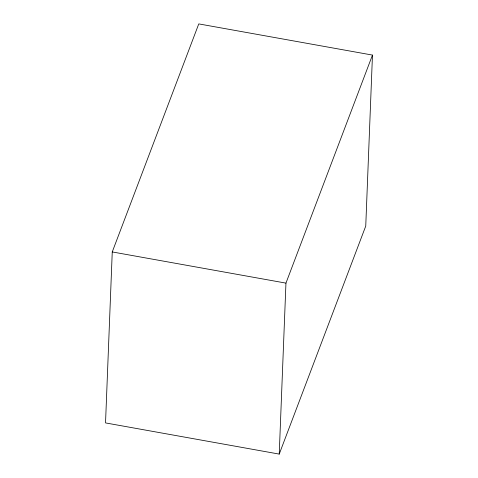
<?xml version="1.0" encoding="UTF-8"?>
<svg xmlns="http://www.w3.org/2000/svg" width="478" height="478" viewBox="0 0 478 478"><rect width="100%" height="100%" fill="white"/><g stroke="black" fill="none" stroke-linecap="round" stroke-linejoin="round"><path stroke-width="0.72" d="M112.252 251.936L105.53 422.916L279.23 454.1L365.748 226.064L372.47 55.084L198.77 23.9L112.252 251.936L285.952 283.119L372.47 55.084M279.23 454.1L285.952 283.119"/></g></svg>
